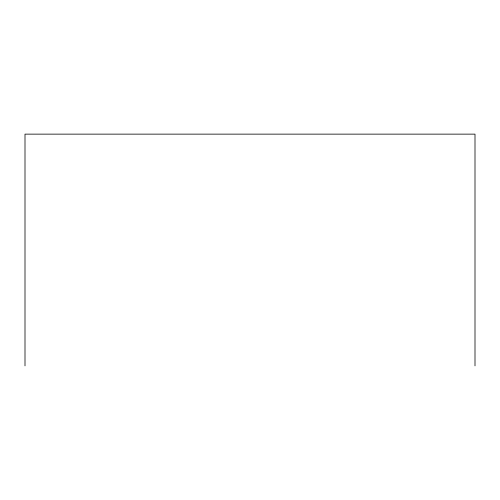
<?xml version="1.0" encoding="UTF-8"?>
<svg xmlns="http://www.w3.org/2000/svg" width="500" height="500" viewBox="0 0 500 500"><rect width="100%" height="100%" fill="white"/><g stroke="black" fill="none" stroke-linecap="round" stroke-linejoin="round"><path stroke-width="0.75" d="M475 365.863L475 134.137L25 134.137L25 365.863"/></g></svg>
